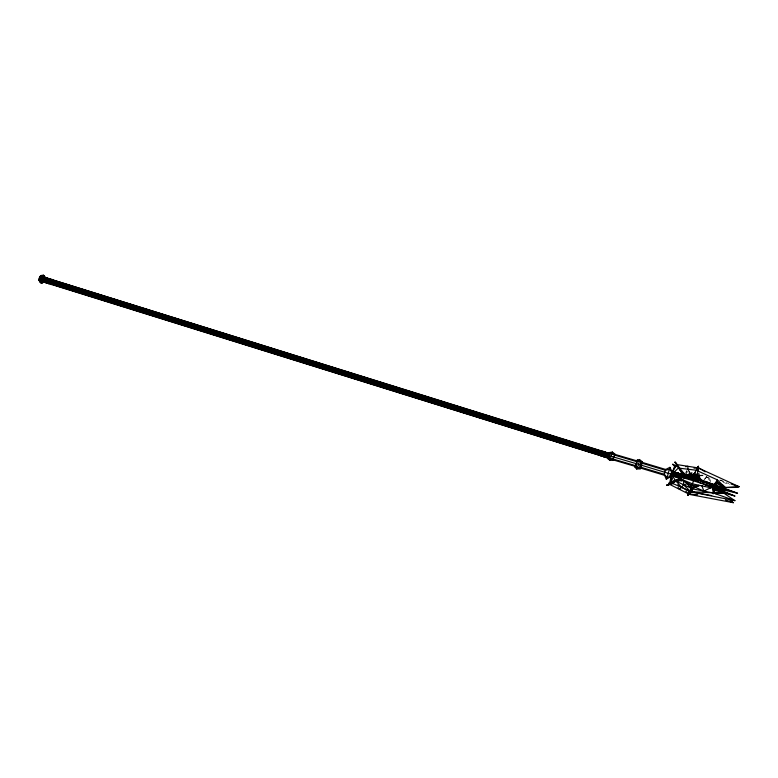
<?xml version="1.0" encoding="UTF-8"?>
<svg xmlns="http://www.w3.org/2000/svg" width="778" height="778" viewBox="0 0 778 778"><rect width="100%" height="100%" fill="white"/><g stroke="black" fill="none" stroke-linecap="round" stroke-linejoin="round"><path stroke-width="0.58" stroke-dasharray="3.89 2.92" d="M685.739 472.829L686.381 470.904M686.264 473.102L687.159 470.943M704.022 479.647L707.076 476.126M704.673 479.306L706.891 476.865M719.679 480.191L725.397 482.107M723.112 482.341L729.881 484.675M719.99 479.938L728.889 483.663M705.986 476.632L709.322 478.023M686.352 470.748L687.48 472.343M707.64 477.196L709.906 481.456M709.555 478.48L710.742 481.738"/><path stroke-width="1.17" d="M636.647 461.043L637.299 460.051L639.574 459.506L641.169 461.208L641.549 465.263L640.197 468.842L636.667 469.008L635.081 467.306L635.081 466.168M635.315 465.623L635.315 466.518L636.599 463.746L641.549 465.263M635.373 466.489L637.299 460.051M637.056 461.733L637.104 460.829L636.492 463.746L612.208 456.579M639.574 459.506L638.719 464.398L636.667 469.008M696.125 476.087L696.213 473.86M38.91 279.866C41.37 288.055 48.012 278.164 43.578 275.334C36.945 274.031 38.492 285.876 43.801 282.074L601.413 455.966L608.435 458.038L609.145 456.112L609.777 453.486L45.143 277.522L43.51 275.305L39.892 276.618L43.578 275.334L41.292 283.075L38.929 280.002L39.921 276.637M39.882 276.987L43.471 276.151L45.124 278.018C46.359 280.323 54.664 278.378 52.33 280.362M609.767 453.652L602.629 451.541M606.412 457.445L606.432 456.949M607.511 453.302L607.861 452.553L607.579 453.029M698.255 467.918L739.1 486.697L725.213 487.514L717.588 482.272L715.147 484.84M695.979 480.551L695.629 477.799L692.313 478.1M693.85 486.561L690.592 492.834L690.533 485.151L692.585 488.856L691.905 492.046L734.909 500.653L723.53 492.98L714.515 492.435L712.745 486.775L703.827 491.113L687.217 483.731L683.784 480.366L676.053 481.232L668.71 483.488L675.1 480.775L681.47 479.365M674.468 468.444L674.623 466.353L672.863 464.31L675.693 466.392M640.323 467.743L640.197 468.842L639.594 467.471L641.169 462.346L642.375 461.578L641.49 465.254L671.22 474.201L670.159 477.002L666.318 479.219L664.072 474.279M671.22 474.201L671.861 471.322L669.887 467.354L665.676 469.465L663.965 475.134L640.43 468.045L640.829 467.247L664.363 474.337L667.145 477.546L666.318 479.219M669.887 467.354L667.145 477.546L670.558 476.194M670.159 477.002L670.257 476.146M670.636 475.154L680.974 478.246M683.57 477.935L671.113 474.181L671.433 472.742L673.699 473.423M671.832 473.296L674.662 466.353M608.386 457.649L608.163 458.903L609.903 460.372L612.811 460.275L613.968 457.104L609.32 455.733L610.049 452.446L612.315 452.154L614.708 453.827L614.474 455.072M610.049 459.166L609.903 460.372L612.315 452.154L611.79 453.263M612.811 460.275L612.928 459.331M613.045 459.02L612.947 459.827L613.288 459.098M635.49 466.528L635.84 465.74L613.171 459.059M702.884 481.144L694.384 477.731L694.55 476.457L685.311 474.998M711.384 484.548L711.462 483.887M697.292 475.154L698.459 466.353L697.351 468.074M698.177 468.356L698.459 466.353L693.743 474.522L695.406 472.859M672.182 482.944L669.43 484.266L671.395 475.057M711.724 495.605L690.417 491.579L688.024 495.45L688.316 493.534M688.987 493.729L688.024 495.45L688.744 491.083L677.521 484.927M41.331 282.229L41.244 282.754L43.811 281.899L51.426 284.164L601.491 455.83L601.939 454.615L608.96 456.686M46.272 282.589L46.242 283.163L46.875 281.471M47.623 278.757L47.682 278.271L47.332 278.884M48.868 283.066L48.926 283.425M51.212 284.427L51.465 283.367M52.778 279.613L52.525 280.664L609.612 454.401M601.277 456.093L601.433 455.47L608.639 457.61M609.709 453.973L602.687 451.901L602.853 451.084L602.571 451.551M603.932 456.209L603.913 456.705L604.438 455.354M605.196 452.64L605.362 451.824L605.128 452.281M606.344 457.211L606.276 457.765L606.5 457.308M607.696 453.37L607.851 452.757M48.965 282.628L48.742 283.902L49.199 282.725M50.025 279.924L50.239 278.66L49.792 279.837M51.387 283.571L51.251 284.641L51.698 283.464L608.795 457.201M602.59 452.329L602.785 451.639M604.029 455.772L603.767 457.026L604.117 456.278M605.099 453.068L605.216 452.135M607.599 453.807L607.783 453.107M47.39 279.72L47.789 277.941L47.283 279.098M47.604 278.991L46.855 281.617M49.889 280.459L50.103 279.73M609.485 454.936L52.398 281.189L52.603 280.469M602.668 452.135L601.725 455.344M603.952 455.976L604.107 455.363M604.963 453.593L605.177 452.874M607.462 454.333L607.676 453.613M613.939 457.094L614.591 454.76L612.169 453.36L609.942 453.389L608.571 458.048L610.429 459.263L613.22 459.419L611.45 458.894M672.143 472.966L676.559 464.544M49.948 280.333L49.354 282.346M52.457 281.072L51.854 283.085M609.32 455.509L602.298 453.448L602.522 452.738M604.798 454.177L605.021 453.477M607.521 454.216L607.132 455.568M675.849 466.81L676.51 464.534L682.938 474.784M612.315 452.154L612.053 453.039L614.708 453.827L614.299 454.683M678.29 474.716L678.445 472.956L672.727 472.042C680.565 479.015 692.05 477.225 700.171 482.934M692.517 479.559L696.154 478.314L695.785 479.559L715.799 486.435L724.532 490.228L737.525 493.242L695.629 477.799M734.84 496.033L714.642 488.36L723.433 491.365L714.262 489.829L714.467 489.119L723.433 491.365L734.84 496.033L712.842 489.722M698.051 481.144L696.154 478.314L695.649 478.908L716.168 485.18L724.532 490.228L716.412 487.106L716.207 487.806L712.638 487.232L705.16 484.879M604.632 454.829L604.837 454.148M604.623 454.78L604.224 456.083M606.928 456.229L607.122 455.519M609.028 455.393L609.777 453.486M671.453 475.027L671.122 482.73L675.1 480.775L681.411 479.413M697.876 468.191L698.459 466.353M609.641 453.302L608.892 455.626L610.049 452.446M671.959 475.436L672.289 474.424L717.365 488.107L712.541 488.263M693.548 480.814L691.943 485.151L684.504 481.718M675.207 476.768L692.537 483.877L710.431 487.699L710.956 486.124M673.028 474.59L670.918 476.71L673.233 476.185L675.1 480.775L671.083 482.71L673.233 476.185L677.512 476.817M673.612 482.477L668.71 483.488L675.849 480.804L681.528 487.398L683.483 484.801L687.217 483.731L690.903 488.38L690.592 492.834L692.041 488.477L690.533 485.151M49.374 282.21L48.985 283.406M39.318 279.001L42.197 280.78L44.365 280.741L51.873 282.949L51.484 284.145M606.733 456.812L606.947 456.093M673.836 473.646L674.497 471.799L678.28 468.055L696.222 470.233L717.374 479.87L725.213 487.514L717.579 482.516L717.462 480.454M635.081 467.306L636.647 463.785M611.936 453.982L612.169 453.36M46.699 281.986L46.34 282.998M52.291 280.576L52.651 279.555M606.558 457.289L606.772 456.608M688.024 495.45L688.744 493.612M683.006 474.794L675.071 462.171L685.369 475.251L686.264 473.102M669.43 484.266L670.315 482.166M674.759 481.582L675.1 480.775M722.198 485.287L724.697 487.553L716.596 482.846L716.402 483.303L724.697 487.553L737.787 487.388L735.56 486.454M713.173 493.865L712.745 486.775L714.321 492.882L691.165 491.715M606.412 457.62L606.616 457.017M697.876 470.807L699.052 468.045L705.169 471.838M608.639 457.727L608.163 458.903L610.487 459.584M614.231 455.004L614.571 454.274M671.463 472.129L671.861 471.322M690.592 492.834L692.585 488.856L698.401 485.278M693.743 474.522L694.744 472.625M715.06 483.294L713.893 485.219L717.374 479.87M640.518 462.19L641.169 461.208L642.375 461.578M638.952 468.453L639.594 467.471L640.702 467.811L640.518 464.943M681.606 487.164L679.544 489.372L678.095 487.495M673.738 473.617L674.205 473.141L671.715 474.356L673.369 474.872L676.772 474.298L695.785 479.559L696.427 479.122L737.525 493.242M692.644 475.416L694.112 473.899M715.06 484.422L716.596 482.846M715.157 484.713L717.588 482.272M670.48 477.099L672.007 475.611M683.599 475.747L690.193 473.88L691.924 472.713M685.885 475.475L690.99 473.52M671.083 482.71L674.633 480.551L680.799 478.334M673.31 483.556L666.765 485.307L670.655 483.595M695.026 478.733L674.954 473.112L678.659 473.462L685.496 476.068L686.575 475.621L695.026 478.733L694.491 477.78L672.727 472.042L684.718 477.809L682.987 476.564M670.082 484.237L666.765 485.307L669.946 484.101M666.765 485.307L673.554 482.749M681.45 479.481L671.521 482.905L690.582 491.453L683.483 484.801L683.784 480.366L681.47 480.843M671.706 483.809L669.858 484.48L688.297 493.797L685.797 491.151M43.918 281.947L41.438 282.832L38.988 279.895M668.71 483.488L671.122 482.73M39.921 276.764L43.568 275.626L45.173 277.707M680.011 474.473L678.445 472.956L671.998 473.724L681.703 477.42M39.746 276.939L42.022 276.336M700.881 483.527L703.895 482.768M710.178 484.986L712.638 487.232L715.799 486.435L716.168 485.18L716.207 487.806L724.532 490.228M685.554 466.722L687.82 466.294L688.034 469.231L690.193 473.88L699.403 475.543L702.767 475.426M674.633 480.551L681.402 479.336M39.804 277.308L43.305 276.89L45.017 278.456L52.525 280.664M639.594 467.471L637.522 467.714L635.723 466.323M694.034 468.191L697.613 467.821L676.986 464.602M637.299 461.189L639.574 460.994L642.249 462.677M715.478 493.67L723.53 492.98L718.921 492.931M670.023 475.99L672.396 475.815M672.017 475.912L669.897 476.019L671.968 476.078M712.638 487.232L716.412 487.106M676.053 481.232L692.585 488.856L713.523 493.058L723.53 492.98M39.707 277.707L43.082 277.785L44.891 278.981L52.398 281.189M697.749 494.711L688.87 494.088M712.599 487.825L717.365 488.107L715.128 487.446M710.431 487.699L717.365 488.107M677.648 473.189L674.497 472.985L677.648 473.189L672.727 472.042M704.683 481.786L706.901 482M691.943 485.151L698.761 486.347M728.986 499.097L733.362 502.695L689.58 494.448L690.417 491.579L688.744 491.083M689.162 474.736L698.197 476.486L699.121 478.713M686.342 476.146L694.384 477.731M39.59 278.135L602.298 453.448M713.154 489.177L723.433 491.365M52.68 279.915L45.056 277.658L43.373 275.548L44.346 277.308M51.698 283.464L44.2 281.247L41.905 281.646L39.192 279.38M614.455 454.235L637.124 460.916M612.821 454.235L614.591 454.76M614.357 455.042L637.026 461.724M609.145 456.112L39.454 278.582M608.513 457.902L601.375 455.782L601.316 456.307L601.618 455.538L51.552 283.873L44.045 281.665L41.642 282.346L39.085 279.691M612.831 459.788L635.5 466.469M642.142 462.375L665.676 469.465M671.385 473.17L673.651 473.86M640.926 462.891L665.569 470.32L669.673 469.153L671.764 472.188M640.411 464.913L641.49 465.254M52.564 279.876L602.746 451.59M52.447 280.158L602.687 451.901M51.873 282.949L601.939 454.615M674.419 475.202L680.721 477.186M703.118 484.072L712.716 487.154M731.106 484.023L739.1 486.697M735.521 486.61L737.787 487.388M725.397 499.923L733.362 502.695M671.229 476.447L670.947 474.823M713.523 493.058L734.909 500.653M694.55 476.457L700.89 479.238M672.727 470.826L677.317 473.734M674.497 472.985L683.133 477.527L681.421 476.243M689.045 478.577L685.496 476.068M694.491 477.78L695.581 478.558M675.09 466.43L672.863 464.31L675.382 466.226M718.609 482.837L724.697 487.553M672.863 464.31L675.294 466.479M722.869 485.093L725.213 487.514M676.948 464.923L675.071 462.171L677.132 464.583M675.071 462.171L677.298 464.894M683.308 472.45L685.369 475.251M681.616 472.693L682.938 474.736M713.183 488.098L714.262 489.829M681.81 472.723L683.006 474.745M682.209 472.771L683.142 474.755M689.337 471.847L690.193 473.88M697.438 474.541L698.197 476.486M701.785 485.433L703.827 491.113M696.154 478.314L696.427 479.122M698.8 473.471L700.307 480.026"/></g></svg>
